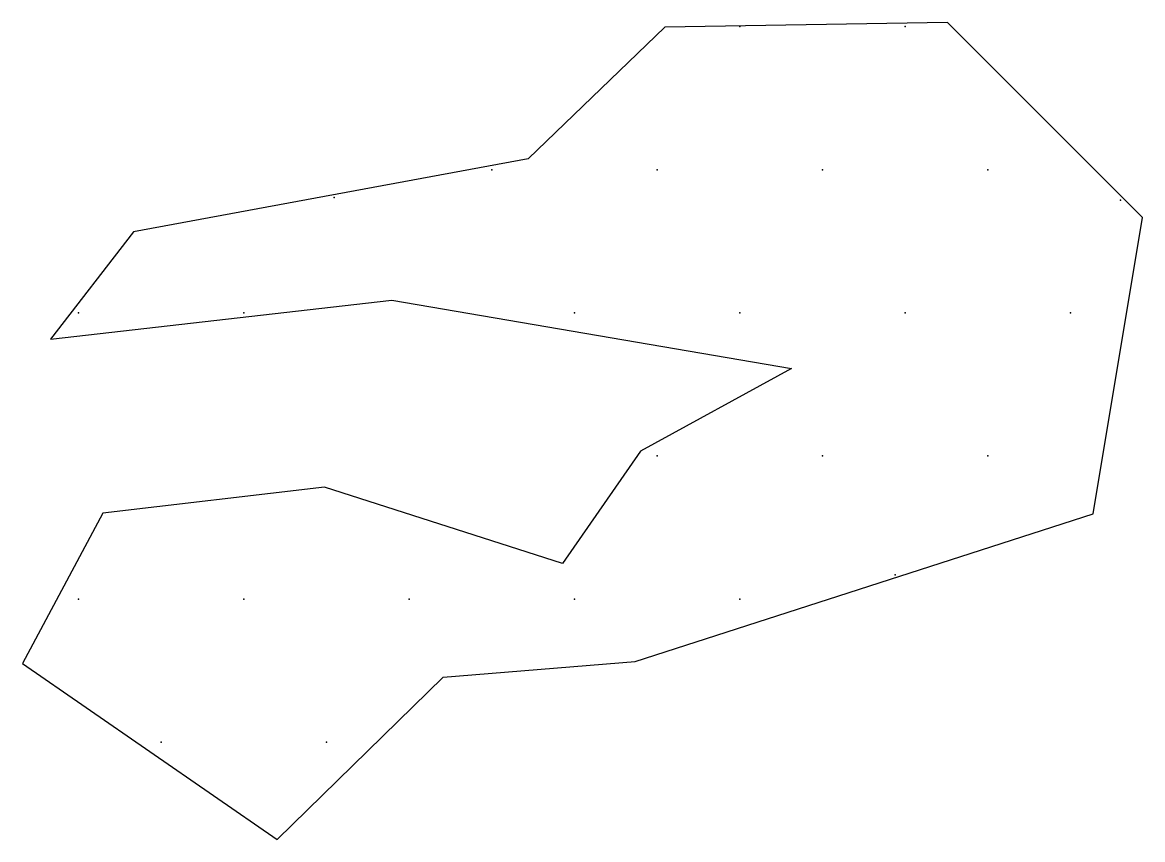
# Model space of a CAD drawing. Header units: metres. Extents: x 49 to 354, y 57 to 280.
import ezdxf

# ---------------------------------------------------------------- set-up
doc = ezdxf.new("R2010")
doc.units = ezdxf.units.M
for name, color, linetype in [('Poligono', 7, 'Continuous'), ('Puntos_BordeAux', 7, 'Continuous'), ('Puntos_Interior', 7, 'Continuous')]:
    doc.layers.add(name, color=color, linetype=linetype)

msp = doc.modelspace()

# ---------------------------------------------------------------- linework, layer by layer
at = {"layer": 'Poligono'}
msp.add_lwpolyline([(131.59, 153.44), (71.26, 146.32), (49.41, 105.46), (118.76, 57.48), (163.89, 101.66), (216.15, 105.94), (340.84, 146.16), (354.27, 226.89), (301.2, 279.97), (224.24, 278.64), (187.09, 242.82), (79.61, 222.91), (57.06, 193.72), (149.94, 204.34), (258.74, 185.76), (217.61, 163.2), (196.38, 132.69), (131.59, 153.44)], close=True, dxfattribs=at)
at = {"layer": 'Puntos_BordeAux'}
for p in [(134.29, 232.34), (348.3, 231.57), (286.89, 129.59)]:
    msp.add_point(p, dxfattribs=at)
at = {"layer": 'Puntos_Interior'}
for p in [(244.67, 278.83), (289.67, 278.83), (177.17, 239.86), (222.17, 239.86), (267.17, 239.86), (312.17, 239.86), (64.67, 200.89), (109.67, 200.89), (199.67, 200.89), (244.67, 200.89), (289.67, 200.89), (334.67, 200.89), (222.17, 161.92), (267.17, 161.92), (312.17, 161.92), (64.67, 122.95), (109.67, 122.95), (154.67, 122.95), (199.67, 122.95), (244.67, 122.95), (87.17, 83.98), (132.17, 83.98)]:
    msp.add_point(p, dxfattribs=at)

doc.saveas('drawing.dxf')
